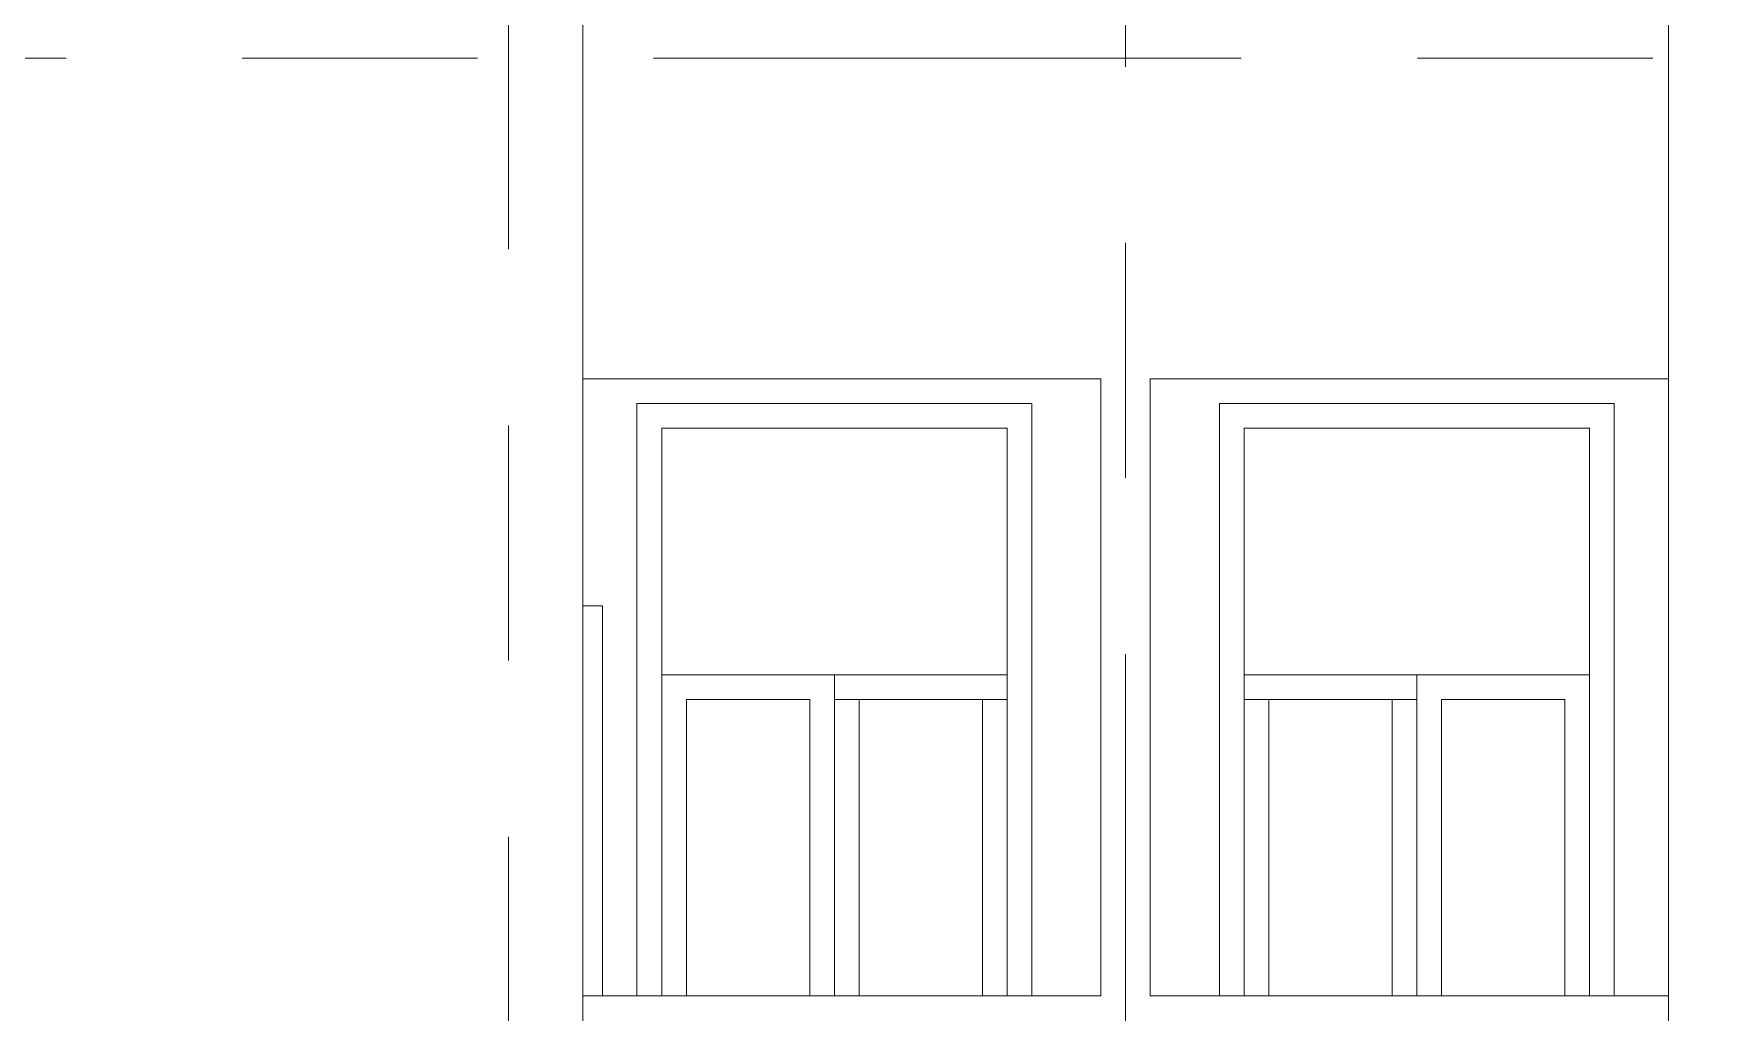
# Model space of a CAD drawing. Header units: millimetres. Extents: x -99196 to 15601, y -9661 to 93550.
# Drawn here: x -11413 to -8026, y 19966 to 21950 of the extents above; entities that cross this region are included whole.
import ezdxf

# ---------------------------------------------------------------- set-up
doc = ezdxf.new("R2010")
doc.units = ezdxf.units.MM
doc.linetypes.add('Centre', pattern=[31.75, 6.35, -4.7625, 15.875, -4.7625])
for name, color, linetype, lineweight in [('CUA', 31, 'Continuous', 9), ('NET-THAY', 2, 'Continuous', 9), ('TRUC', 225, 'Continuous', 5)]:
    doc.layers.add(name, color=color, linetype=linetype, lineweight=lineweight)

# ---------------------------------------------------------------- blocks, each defined once
blk = doc.blocks.new('X-PHONG NGU 1 - X-PHONG NGU 850-1366086-MẶT ĐỨNG 14-1')
at = {"layer": 'CUA'}
for p, q in [((-8210.5, 21200), (-9010.5, 21200)), ((-9010.5, 20000), (-9010.5, 21200)), ((-8210.5, 21200), (-8210.5, 20000)), ((-8960.5, 21150), (-8960.5, 20000)), ((-8960.5, 21150), (-8260.5, 21150)), ((-8260.5, 20000), (-8260.5, 21150)), ((-8960.5, 20650), (-8610.5, 20650)), ((-8610.5, 20000), (-8610.5, 20650)), ((-8260.5, 20650), (-8610.5, 20650)), ((-8260.5, 20650), (-8260.5, 20000)), ((-8960.5, 20600), (-8610.5, 20600)), ((-8910.5, 20600), (-8910.5, 20000)), ((-8910.5, 20600), (-8660.5, 20600)), ((-8660.5, 20000), (-8660.5, 20600)), ((-8560.5, 20600), (-8310.5, 20600)), ((-8560.5, 20600), (-8560.5, 20000)), ((-8310.5, 20000), (-8310.5, 20600))]:
    blk.add_line(p, q, dxfattribs=at)
blk = doc.blocks.new('X-PHONG NGU 1 - X-PHONG NGU 850-1366102-MẶT ĐỨNG 14-1')
at = {"layer": 'CUA'}
for p, q in [((-10190.5, 20000), (-10190.5, 21200)), ((-9390.5, 21200), (-10190.5, 21200)), ((-9390.5, 21200), (-9390.5, 20000)), ((-10140.5, 21150), (-10140.5, 20000)), ((-10140.5, 21150), (-9440.5, 21150)), ((-9440.5, 20000), (-9440.5, 21150)), ((-9790.5, 20650), (-10140.5, 20650)), ((-10140.5, 20000), (-10140.5, 20650)), ((-9790.5, 20650), (-9790.5, 20000)), ((-9790.5, 20650), (-9440.5, 20650)), ((-10090.5, 20600), (-10090.5, 20000)), ((-10090.5, 20600), (-9840.5, 20600)), ((-9840.5, 20000), (-9840.5, 20600)), ((-9790.5, 20600), (-9440.5, 20600)), ((-9740.5, 20600), (-9490.5, 20600)), ((-9740.5, 20600), (-9740.5, 20000)), ((-9490.5, 20000), (-9490.5, 20600))]:
    blk.add_line(p, q, dxfattribs=at)
blk = doc.blocks.new('CUA SAN PHOI LUA1 - CUA SAN PHOI LUA 800-1384256-MẶT ĐỨNG 14-1')
at = {"layer": 'CUA'}
for q in [(-10300.5, 20790), (-10260.5, 20000)]:
    blk.add_line((-10260.5, 20790), q, dxfattribs=at)

msp = doc.modelspace()

# ---------------------------------------------------------------- linework, layer by layer
at = {"layer": 'NET-THAY'}
for p, q in [((-10300.5, 18600), (-10300.5, 91900)), ((-8100.5, 18600), (-8100.5, 91900)), ((-10300.5, 21250), (-9250.5, 21250)), ((-9250.5, 20000), (-9250.5, 21250)), ((-9150.5, 21250), (-9150.5, 20000)), ((-9150.5, 21250), (-8100.5, 21250)), ((-10190.5, 21200), (-9390.5, 21200)), ((-10190.5, 20000), (-10190.5, 21200)), ((-9390.5, 21200), (-9390.5, 20000)), ((-9010.5, 21200), (-8210.5, 21200)), ((-9010.5, 20000), (-9010.5, 21200)), ((-8210.5, 21200), (-8210.5, 20000)), ((-9250.5, 20000), (-10300.5, 20000)), ((-8100.5, 20000), (-9150.5, 20000))]:
    msp.add_line(p, q, dxfattribs=at)
for points in [[(-10300.5, 21250), (-10300.5, 20000)], [(-8100.5, 21250), (-8100.5, 20000)]]:
    msp.add_lwpolyline(points, dxfattribs=at)
at = {"layer": 'TRUC', "linetype": 'Centre', "ltscale": 75}
for p, q in [((-10450.5, -5514.5), (-10450.5, 91838.4)), ((-9200.5, -7525.8), (-9200.5, 91838.4)), ((-99096.4, 21900), (15600.6, 21900))]:
    msp.add_line(p, q, dxfattribs=at)

# ---------------------------------------------------------------- block references
at = {"layer": 'CUA'}
for name in ['X-PHONG NGU 1 - X-PHONG NGU 850-1366102-MẶT ĐỨNG 14-1', 'X-PHONG NGU 1 - X-PHONG NGU 850-1366086-MẶT ĐỨNG 14-1', 'CUA SAN PHOI LUA1 - CUA SAN PHOI LUA 800-1384256-MẶT ĐỨNG 14-1']:
    msp.add_blockref(name, (0, 0), dxfattribs=at)

doc.saveas('drawing.dxf')
